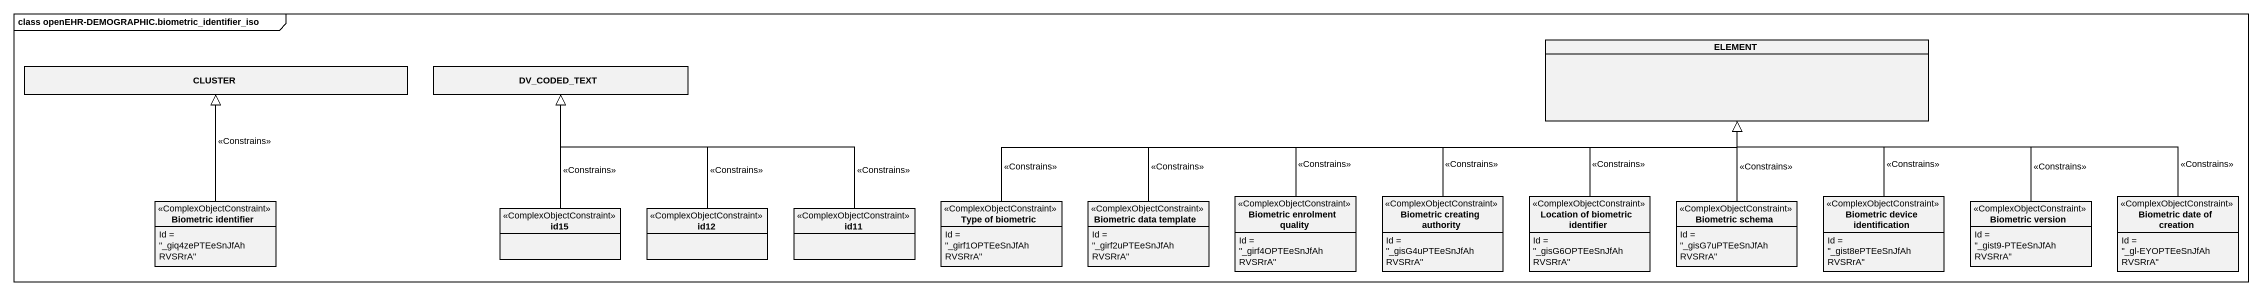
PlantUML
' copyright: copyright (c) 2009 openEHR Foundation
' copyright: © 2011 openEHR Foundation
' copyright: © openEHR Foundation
@startuml
mainframe class openEHR-DEMOGRAPHIC.biometric_identifier_iso
hide circle
hide empty members
class ELEMENT
class CLUSTER
class DV_CODED_TEXT
class "Biometric identifier" as Biometric_identifier <<ComplexObjectConstraint>> {
  Id = "_giq4zePTEeSnJfAhRVSRrA"
}
class "Type of biometric" as Type_of_biometric <<ComplexObjectConstraint>> {
  Id = "_girf1OPTEeSnJfAhRVSRrA"
}
class "Biometric data template" as Biometric_data_template <<ComplexObjectConstraint>> {
  Id = "_girf2uPTEeSnJfAhRVSRrA"
}
class "Biometric enrolment quality" as Biometric_enrolment_quality <<ComplexObjectConstraint>> {
  Id = "_girf4OPTEeSnJfAhRVSRrA"
}
class "Biometric creating authority" as Biometric_creating_authority <<ComplexObjectConstraint>> {
  Id = "_gisG4uPTEeSnJfAhRVSRrA"
}
class "Location of biometric identifier" as Location_of_biometric <<ComplexObjectConstraint>> {
  Id = "_gisG6OPTEeSnJfAhRVSRrA"
}
class "Biometric schema" as Biometric_schema <<ComplexObjectConstraint>> {
  Id = "_gisG7uPTEeSnJfAhRVSRrA"
}
class "Biometric device identification" as Biometric_device <<ComplexObjectConstraint>> {
  Id = "_gist8ePTEeSnJfAhRVSRrA"
}
class "Biometric version" as Biometric_version <<ComplexObjectConstraint>> {
  Id = "_gist9-PTEeSnJfAhRVSRrA"
}
class "Biometric date of creation" as Biometric_date_of_creation <<ComplexObjectConstraint>> {
  Id = "_gl-EYOPTEeSnJfAhRVSRrA"
}
class id15 <<ComplexObjectConstraint>>
class id12 <<ComplexObjectConstraint>>
class id11 <<ComplexObjectConstraint>>
Biometric_identifier -up-|> CLUSTER : <<Constrains>>
Type_of_biometric -right-|> ELEMENT : <<Constrains>>
Biometric_data_template -right-|> ELEMENT : <<Constrains>>
Biometric_enrolment_quality -right-|> ELEMENT : <<Constrains>>
Biometric_creating_authority -right-|> ELEMENT : <<Constrains>>
Location_of_biometric -up-|> ELEMENT : <<Constrains>>
Biometric_schema -up-|> ELEMENT : <<Constrains>>
Biometric_device -up-|> ELEMENT : <<Constrains>>
Biometric_version -left-|> ELEMENT : <<Constrains>>
Biometric_date_of_creation -left-|> ELEMENT : <<Constrains>>
id15 -up-|> DV_CODED_TEXT : <<Constrains>>
id12 -up-|> DV_CODED_TEXT : <<Constrains>>
id11 -left-|> DV_CODED_TEXT : <<Constrains>>
@enduml
